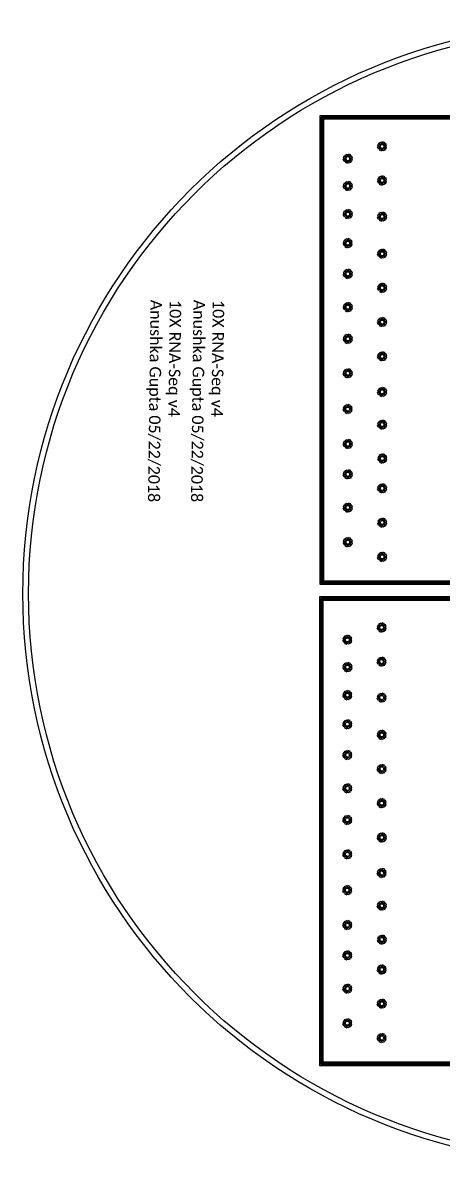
# Model space of a CAD drawing. Extents: x 23983 to 123983, y -30392 to 69608.
# Drawn here: x 23983 to 60775, y -30392 to 69608 of the extents above; entities that cross this region are included whole.
import ezdxf

# ---------------------------------------------------------------- set-up
doc = ezdxf.new("R2010")
doc.units = 13
for name, color, linetype in [('Control', 152, 'Continuous'), ('Flow', 242, 'Continuous'), ('Flow Chambers', 242, 'Continuous')]:
    doc.layers.add(name, color=color, linetype=linetype)
doc.styles.get("Standard").update_dxf_attribs({"font": ''})
doc.styles.get('Standard').set_extended_font_data('Calibri')

msp = doc.modelspace()

# ---------------------------------------------------------------- linework, layer by layer
at = {"layer": 'Control'}
for points in [[(49992, 20418), (97980, 20418), (97980, 61456), (49992, 61456)], [(50292, 20718), (97680, 20718), (97680, 61156), (50292, 61156)], [(55030, 58832), (55310, 58832), (55115, 59027)], [(55380, 58902), (55185, 59097), (55380, 59182)], [(55480, 59182), (55480, 58902), (55685, 59107)], [(55550, 58832), (55830, 58832), (55755, 59037)], [(52380, 57827), (52185, 58022), (52380, 58107)], [(52480, 58107), (52480, 57827), (52685, 58032)], [(55030, 58732), (55310, 58732), (55115, 58537)], [(55185, 58467), (55380, 58382), (55380, 58662)], [(55480, 58382), (55480, 58662), (55685, 58457)], [(55550, 58732), (55755, 58527), (55830, 58732)], [(52030, 57757), (52310, 57757), (52115, 57952)], [(52030, 57657), (52310, 57657), (52115, 57462)], [(52185, 57392), (52380, 57307), (52380, 57587)], [(52480, 57307), (52480, 57587), (52685, 57382)], [(52550, 57757), (52830, 57757), (52755, 57962)], [(52550, 57657), (52755, 57452), (52830, 57657)], [(55026, 55840), (55306, 55840), (55111, 56035)], [(55376, 55910), (55181, 56105), (55376, 56190)], [(55476, 56190), (55476, 55910), (55681, 56115)], [(55546, 55840), (55826, 55840), (55751, 56045)], [(52036, 55360), (52316, 55360), (52121, 55555)], [(52036, 55260), (52316, 55260), (52121, 55065)], [(52386, 55430), (52191, 55625), (52386, 55710)], [(52191, 54995), (52386, 54910), (52386, 55190)], [(52486, 55710), (52486, 55430), (52691, 55635)], [(52486, 54910), (52486, 55190), (52691, 54985)], [(52556, 55360), (52836, 55360), (52761, 55565)], [(52556, 55260), (52761, 55055), (52836, 55260)], [(55026, 55740), (55306, 55740), (55111, 55545)], [(55181, 55475), (55376, 55390), (55376, 55670)], [(55476, 55390), (55476, 55670), (55681, 55465)], [(55546, 55740), (55751, 55535), (55826, 55740)], [(52030, 52900), (52310, 52900), (52115, 53095)], [(52380, 52970), (52185, 53165), (52380, 53250)], [(52480, 53250), (52480, 52970), (52685, 53175)], [(52550, 52900), (52830, 52900), (52755, 53105)], [(55383, 52751), (55188, 52946), (55383, 53031)], [(55483, 53031), (55483, 52751), (55688, 52956)], [(52030, 52800), (52310, 52800), (52115, 52605)], [(52185, 52535), (52380, 52450), (52380, 52730)], [(52480, 52450), (52480, 52730), (52685, 52525)], [(52550, 52800), (52755, 52595), (52830, 52800)], [(55033, 52681), (55313, 52681), (55118, 52876)], [(55033, 52581), (55313, 52581), (55118, 52386)], [(55188, 52316), (55383, 52231), (55383, 52511)], [(55483, 52231), (55483, 52511), (55688, 52306)], [(55553, 52681), (55833, 52681), (55758, 52886)], [(55553, 52581), (55758, 52376), (55833, 52581)], [(52023, 50352), (52303, 50352), (52108, 50547)], [(52023, 50252), (52303, 50252), (52108, 50057)], [(52373, 50422), (52178, 50617), (52373, 50702)], [(52178, 49987), (52373, 49902), (52373, 50182)], [(52473, 50702), (52473, 50422), (52678, 50627)], [(52473, 49902), (52473, 50182), (52678, 49977)], [(52543, 50352), (52823, 50352), (52748, 50557)], [(52543, 50252), (52748, 50047), (52823, 50252)], [(55036, 49429), (55316, 49429), (55121, 49624)], [(55036, 49329), (55316, 49329), (55121, 49134)], [(55386, 49499), (55191, 49694), (55386, 49779)], [(55191, 49064), (55386, 48979), (55386, 49259)], [(55486, 49779), (55486, 49499), (55691, 49704)], [(55486, 48979), (55486, 49259), (55691, 49054)], [(55556, 49429), (55836, 49429), (55761, 49634)], [(55556, 49329), (55761, 49124), (55836, 49329)], [(52383, 47731), (52188, 47926), (52383, 48011)], [(52483, 48011), (52483, 47731), (52688, 47936)], [(52033, 47661), (52313, 47661), (52118, 47856)], [(52033, 47561), (52313, 47561), (52118, 47366)], [(52188, 47296), (52383, 47211), (52383, 47491)], [(52483, 47211), (52483, 47491), (52688, 47286)], [(52553, 47661), (52833, 47661), (52758, 47866)], [(52553, 47561), (52758, 47356), (52833, 47561)], [(55036, 46436), (55316, 46436), (55121, 46631)], [(55036, 46336), (55316, 46336), (55121, 46141)], [(55386, 46506), (55191, 46701), (55386, 46786)], [(55191, 46071), (55386, 45986), (55386, 46266)], [(55486, 46786), (55486, 46506), (55691, 46711)], [(55486, 45986), (55486, 46266), (55691, 46061)], [(55556, 46436), (55836, 46436), (55761, 46641)], [(55556, 46336), (55761, 46131), (55836, 46336)], [(52383, 44813), (52188, 45008), (52383, 45093)], [(52483, 45093), (52483, 44813), (52688, 45018)], [(52033, 44743), (52313, 44743), (52118, 44938)], [(52033, 44643), (52313, 44643), (52118, 44448)], [(52188, 44378), (52383, 44293), (52383, 44573)], [(52483, 44293), (52483, 44573), (52688, 44368)], [(52553, 44743), (52833, 44743), (52758, 44948)], [(52553, 44643), (52758, 44438), (52833, 44643)], [(55033, 43440), (55313, 43440), (55118, 43635)], [(55033, 43340), (55313, 43340), (55118, 43145)], [(55383, 43510), (55188, 43705), (55383, 43790)], [(55188, 43075), (55383, 42990), (55383, 43270)], [(55483, 43790), (55483, 43510), (55688, 43715)], [(55483, 42990), (55483, 43270), (55688, 43065)], [(55553, 43440), (55833, 43440), (55758, 43645)], [(55553, 43340), (55758, 43135), (55833, 43340)], [(52025, 41973), (52305, 41973), (52110, 42168)], [(52375, 42043), (52180, 42238), (52375, 42323)], [(52475, 42323), (52475, 42043), (52680, 42248)], [(52545, 41973), (52825, 41973), (52750, 42178)], [(52025, 41873), (52305, 41873), (52110, 41678)], [(52180, 41608), (52375, 41523), (52375, 41803)], [(52475, 41523), (52475, 41803), (52680, 41598)], [(52545, 41873), (52750, 41668), (52825, 41873)], [(55040, 40432), (55320, 40432), (55125, 40627)], [(55040, 40332), (55320, 40332), (55125, 40137)], [(55390, 40502), (55195, 40697), (55390, 40782)], [(55195, 40067), (55390, 39982), (55390, 40262)], [(55490, 40782), (55490, 40502), (55695, 40707)], [(55490, 39982), (55490, 40262), (55695, 40057)], [(55560, 40432), (55840, 40432), (55765, 40637)], [(55560, 40332), (55765, 40127), (55840, 40332)], [(52026, 38955), (52306, 38955), (52111, 39150)], [(52376, 39025), (52181, 39220), (52376, 39305)], [(52476, 39305), (52476, 39025), (52681, 39230)], [(52546, 38955), (52826, 38955), (52751, 39160)], [(52026, 38855), (52306, 38855), (52111, 38660)], [(52181, 38590), (52376, 38505), (52376, 38785)], [(52476, 38505), (52476, 38785), (52681, 38580)], [(52546, 38855), (52751, 38650), (52826, 38855)], [(55040, 37321), (55320, 37321), (55125, 37516)], [(55040, 37221), (55320, 37221), (55125, 37026)], [(55390, 37391), (55195, 37586), (55390, 37671)], [(55195, 36956), (55390, 36871), (55390, 37151)], [(55490, 37671), (55490, 37391), (55695, 37596)], [(55490, 36871), (55490, 37151), (55695, 36946)], [(55560, 37321), (55840, 37321), (55765, 37526)], [(55560, 37221), (55765, 37016), (55840, 37221)], [(52019, 35817), (52299, 35817), (52104, 36012)], [(52369, 35887), (52174, 36082), (52369, 36167)], [(52469, 36167), (52469, 35887), (52674, 36092)], [(52539, 35817), (52819, 35817), (52744, 36022)], [(52019, 35717), (52299, 35717), (52104, 35522)], [(52174, 35452), (52369, 35367), (52369, 35647)], [(52469, 35367), (52469, 35647), (52674, 35442)], [(52539, 35717), (52744, 35512), (52819, 35717)], [(55041, 34455), (55321, 34455), (55126, 34650)], [(55041, 34355), (55321, 34355), (55126, 34160)], [(55391, 34525), (55196, 34720), (55391, 34805)], [(55196, 34090), (55391, 34005), (55391, 34285)], [(55491, 34805), (55491, 34525), (55696, 34730)], [(55491, 34005), (55491, 34285), (55696, 34080)], [(55561, 34455), (55841, 34455), (55766, 34660)], [(55561, 34355), (55766, 34150), (55841, 34355)], [(52382, 32829), (52187, 33024), (52382, 33109)], [(52482, 33109), (52482, 32829), (52687, 33034)], [(52032, 32759), (52312, 32759), (52117, 32954)], [(52032, 32659), (52312, 32659), (52117, 32464)], [(52187, 32394), (52382, 32309), (52382, 32589)], [(52482, 32309), (52482, 32589), (52687, 32384)], [(52552, 32759), (52832, 32759), (52757, 32964)], [(52552, 32659), (52757, 32454), (52832, 32659)], [(55054, 31487), (55334, 31487), (55139, 31682)], [(55054, 31387), (55334, 31387), (55139, 31192)], [(55404, 31557), (55209, 31752), (55404, 31837)], [(55209, 31122), (55404, 31037), (55404, 31317)], [(55504, 31837), (55504, 31557), (55709, 31762)], [(55504, 31037), (55504, 31317), (55709, 31112)], [(55574, 31487), (55854, 31487), (55779, 31692)], [(55574, 31387), (55779, 31182), (55854, 31387)], [(52026, 30100), (52306, 30100), (52111, 30295)], [(52026, 30000), (52306, 30000), (52111, 29805)], [(52376, 30170), (52181, 30365), (52376, 30450)], [(52476, 30450), (52476, 30170), (52681, 30375)], [(52546, 30100), (52826, 30100), (52751, 30305)], [(52546, 30000), (52751, 29795), (52826, 30000)], [(52181, 29735), (52376, 29650), (52376, 29930)], [(52476, 29650), (52476, 29930), (52681, 29725)], [(55035, 28870), (55315, 28870), (55120, 29065)], [(55385, 28940), (55190, 29135), (55385, 29220)], [(55485, 29220), (55485, 28940), (55690, 29145)], [(55555, 28870), (55835, 28870), (55760, 29075)], [(55035, 28770), (55315, 28770), (55120, 28575)], [(55190, 28505), (55385, 28420), (55385, 28700)], [(55485, 28420), (55485, 28700), (55690, 28495)], [(55555, 28770), (55760, 28565), (55835, 28770)], [(52031, 27185), (52311, 27185), (52116, 27380)], [(52031, 27085), (52311, 27085), (52116, 26890)], [(52381, 27255), (52186, 27450), (52381, 27535)], [(52186, 26820), (52381, 26735), (52381, 27015)], [(52481, 27535), (52481, 27255), (52686, 27460)], [(52481, 26735), (52481, 27015), (52686, 26810)], [(52551, 27185), (52831, 27185), (52756, 27390)], [(52551, 27085), (52756, 26880), (52831, 27085)], [(55043, 25870), (55323, 25870), (55128, 26065)], [(55393, 25940), (55198, 26135), (55393, 26220)], [(55493, 26220), (55493, 25940), (55698, 26145)], [(55563, 25870), (55843, 25870), (55768, 26075)], [(55043, 25770), (55323, 25770), (55128, 25575)], [(55198, 25505), (55393, 25420), (55393, 25700)], [(55493, 25420), (55493, 25700), (55698, 25495)], [(55563, 25770), (55768, 25565), (55843, 25770)], [(52026, 24159), (52306, 24159), (52111, 24354)], [(52026, 24059), (52306, 24059), (52111, 23864)], [(52376, 24229), (52181, 24424), (52376, 24509)], [(52476, 24509), (52476, 24229), (52681, 24434)], [(52546, 24159), (52826, 24159), (52751, 24364)], [(52546, 24059), (52751, 23854), (52826, 24059)], [(52181, 23794), (52376, 23709), (52376, 23989)], [(52476, 23709), (52476, 23989), (52681, 23784)], [(55038, 22866), (55318, 22866), (55123, 23061)], [(55388, 22936), (55193, 23131), (55388, 23216)], [(55488, 23216), (55488, 22936), (55693, 23141)], [(55558, 22866), (55838, 22866), (55763, 23071)], [(55038, 22766), (55318, 22766), (55123, 22571)], [(55193, 22501), (55388, 22416), (55388, 22696)], [(55488, 22416), (55488, 22696), (55693, 22491)], [(55558, 22766), (55763, 22561), (55838, 22766)], [(49953, -21735), (97941, -21735), (97941, 19303), (49953, 19303)], [(50253, -21435), (97641, -21435), (97641, 19003), (50253, 19003)], [(55341, 16749), (55146, 16944), (55341, 17029)], [(55441, 17029), (55441, 16749), (55646, 16954)], [(54991, 16679), (55271, 16679), (55076, 16874)], [(54991, 16579), (55271, 16579), (55076, 16384)], [(55146, 16314), (55341, 16229), (55341, 16509)], [(55441, 16229), (55441, 16509), (55646, 16304)], [(55511, 16679), (55791, 16679), (55716, 16884)], [(55511, 16579), (55716, 16374), (55791, 16579)], [(51990, 15604), (52270, 15604), (52075, 15799)], [(51990, 15504), (52270, 15504), (52075, 15309)], [(52340, 15674), (52145, 15869), (52340, 15954)], [(52145, 15239), (52340, 15154), (52340, 15434)], [(52440, 15954), (52440, 15674), (52645, 15879)], [(52440, 15154), (52440, 15434), (52645, 15229)], [(52510, 15604), (52790, 15604), (52715, 15809)], [(52510, 15504), (52715, 15299), (52790, 15504)], [(55337, 13757), (55142, 13952), (55337, 14037)], [(55437, 14037), (55437, 13757), (55642, 13962)], [(51996, 13207), (52276, 13207), (52081, 13402)], [(51996, 13107), (52276, 13107), (52081, 12912)], [(52346, 13277), (52151, 13472), (52346, 13557)], [(52151, 12842), (52346, 12757), (52346, 13037)], [(52446, 13557), (52446, 13277), (52651, 13482)], [(52446, 12757), (52446, 13037), (52651, 12832)], [(52516, 13207), (52796, 13207), (52721, 13412)], [(52516, 13107), (52721, 12902), (52796, 13107)], [(54987, 13687), (55267, 13687), (55072, 13882)], [(54987, 13587), (55267, 13587), (55072, 13392)], [(55142, 13322), (55337, 13237), (55337, 13517)], [(55437, 13237), (55437, 13517), (55642, 13312)], [(55507, 13687), (55787, 13687), (55712, 13892)], [(55507, 13587), (55712, 13382), (55787, 13587)], [(52341, 10817), (52146, 11012), (52341, 11097)], [(52441, 11097), (52441, 10817), (52646, 11022)], [(51991, 10747), (52271, 10747), (52076, 10942)], [(51991, 10647), (52271, 10647), (52076, 10452)], [(52146, 10382), (52341, 10297), (52341, 10577)], [(52441, 10297), (52441, 10577), (52646, 10372)], [(52511, 10747), (52791, 10747), (52716, 10952)], [(52511, 10647), (52716, 10442), (52791, 10647)], [(54994, 10528), (55274, 10528), (55079, 10723)], [(54994, 10428), (55274, 10428), (55079, 10233)], [(55344, 10598), (55149, 10793), (55344, 10878)], [(55149, 10163), (55344, 10078), (55344, 10358)], [(55444, 10878), (55444, 10598), (55649, 10803)], [(55444, 10078), (55444, 10358), (55649, 10153)], [(55514, 10528), (55794, 10528), (55719, 10733)], [(55514, 10428), (55719, 10223), (55794, 10428)], [(51984, 8199), (52264, 8199), (52069, 8394)], [(51984, 8099), (52264, 8099), (52069, 7904)], [(52334, 8269), (52139, 8464), (52334, 8549)], [(52139, 7834), (52334, 7749), (52334, 8029)], [(52434, 8549), (52434, 8269), (52639, 8474)], [(52434, 7749), (52434, 8029), (52639, 7824)], [(52504, 8199), (52784, 8199), (52709, 8404)], [(52504, 8099), (52709, 7894), (52784, 8099)], [(54997, 7276), (55277, 7276), (55082, 7471)], [(54997, 7176), (55277, 7176), (55082, 6981)], [(55347, 7346), (55152, 7541), (55347, 7626)], [(55152, 6911), (55347, 6826), (55347, 7106)], [(55447, 7626), (55447, 7346), (55652, 7551)], [(55447, 6826), (55447, 7106), (55652, 6901)], [(55517, 7276), (55797, 7276), (55722, 7481)], [(55517, 7176), (55722, 6971), (55797, 7176)], [(51994, 5508), (52274, 5508), (52079, 5703)], [(51994, 5408), (52274, 5408), (52079, 5213)], [(52344, 5578), (52149, 5773), (52344, 5858)], [(52149, 5143), (52344, 5058), (52344, 5338)], [(52444, 5858), (52444, 5578), (52649, 5783)], [(52444, 5058), (52444, 5338), (52649, 5133)], [(52514, 5508), (52794, 5508), (52719, 5713)], [(52514, 5408), (52719, 5203), (52794, 5408)], [(54997, 4283), (55277, 4283), (55082, 4478)], [(54997, 4183), (55277, 4183), (55082, 3988)], [(55347, 4353), (55152, 4548), (55347, 4633)], [(55152, 3918), (55347, 3833), (55347, 4113)], [(55447, 4633), (55447, 4353), (55652, 4558)], [(55447, 3833), (55447, 4113), (55652, 3908)], [(55517, 4283), (55797, 4283), (55722, 4488)], [(55517, 4183), (55722, 3978), (55797, 4183)], [(51994, 2590), (52274, 2590), (52079, 2785)], [(51994, 2490), (52274, 2490), (52079, 2295)], [(52344, 2660), (52149, 2855), (52344, 2940)], [(52149, 2225), (52344, 2140), (52344, 2420)], [(52444, 2940), (52444, 2660), (52649, 2865)], [(52444, 2140), (52444, 2420), (52649, 2215)], [(52514, 2590), (52794, 2590), (52719, 2795)], [(52514, 2490), (52719, 2285), (52794, 2490)], [(54994, 1287), (55274, 1287), (55079, 1482)], [(54994, 1187), (55274, 1187), (55079, 992)], [(55344, 1357), (55149, 1552), (55344, 1637)], [(55149, 922), (55344, 837), (55344, 1117)], [(55444, 1637), (55444, 1357), (55649, 1562)], [(55444, 837), (55444, 1117), (55649, 912)], [(55514, 1287), (55794, 1287), (55719, 1492)], [(55514, 1187), (55719, 982), (55794, 1187)], [(51986, -180), (52266, -180), (52071, 15)], [(52336, -110), (52141, 85), (52336, 170)], [(52436, 170), (52436, -110), (52641, 95)], [(52506, -180), (52786, -180), (52711, 25)], [(51986, -280), (52266, -280), (52071, -475)], [(52141, -545), (52336, -630), (52336, -350)], [(52436, -630), (52436, -350), (52641, -555)], [(52506, -280), (52711, -485), (52786, -280)], [(55001, -1721), (55281, -1721), (55086, -1526)], [(55001, -1821), (55281, -1821), (55086, -2016)], [(55351, -1651), (55156, -1456), (55351, -1371)], [(55156, -2086), (55351, -2171), (55351, -1891)], [(55451, -1371), (55451, -1651), (55656, -1446)], [(55451, -2171), (55451, -1891), (55656, -2096)], [(55521, -1721), (55801, -1721), (55726, -1516)], [(55521, -1821), (55726, -2026), (55801, -1821)], [(52337, -3128), (52142, -2933), (52337, -2848)], [(52437, -2848), (52437, -3128), (52642, -2923)], [(52507, -3198), (52787, -3198), (52712, -2993)], [(51987, -3198), (52267, -3198), (52072, -3003)], [(51987, -3298), (52267, -3298), (52072, -3493)], [(52142, -3563), (52337, -3648), (52337, -3368)], [(52437, -3648), (52437, -3368), (52642, -3573)], [(52507, -3298), (52712, -3503), (52787, -3298)], [(55000, -4832), (55280, -4832), (55085, -4637)], [(55000, -4932), (55280, -4932), (55085, -5127)], [(55350, -4762), (55155, -4567), (55350, -4482)], [(55450, -4482), (55450, -4762), (55655, -4557)], [(55520, -4832), (55800, -4832), (55725, -4627)], [(55520, -4932), (55725, -5137), (55800, -4932)], [(52330, -6266), (52135, -6071), (52330, -5986)], [(52430, -5986), (52430, -6266), (52635, -6061)], [(55155, -5197), (55350, -5282), (55350, -5002)], [(55450, -5282), (55450, -5002), (55655, -5207)], [(51980, -6336), (52260, -6336), (52065, -6141)], [(51980, -6436), (52260, -6436), (52065, -6631)], [(52135, -6701), (52330, -6786), (52330, -6506)], [(52430, -6786), (52430, -6506), (52635, -6711)], [(52500, -6336), (52780, -6336), (52705, -6131)], [(52500, -6436), (52705, -6641), (52780, -6436)], [(55002, -7698), (55282, -7698), (55087, -7503)], [(55002, -7798), (55282, -7798), (55087, -7993)], [(55352, -7628), (55157, -7433), (55352, -7348)], [(55157, -8063), (55352, -8148), (55352, -7868)], [(55452, -7348), (55452, -7628), (55657, -7423)], [(55452, -8148), (55452, -7868), (55657, -8073)], [(55522, -7698), (55802, -7698), (55727, -7493)], [(55522, -7798), (55727, -8003), (55802, -7798)], [(51993, -9394), (52273, -9394), (52078, -9199)], [(51993, -9494), (52273, -9494), (52078, -9689)], [(52343, -9324), (52148, -9129), (52343, -9044)], [(52148, -9759), (52343, -9844), (52343, -9564)], [(52443, -9044), (52443, -9324), (52648, -9119)], [(52443, -9844), (52443, -9564), (52648, -9769)], [(52513, -9394), (52793, -9394), (52718, -9189)], [(52513, -9494), (52718, -9699), (52793, -9494)], [(55015, -10666), (55295, -10666), (55100, -10471)], [(55015, -10766), (55295, -10766), (55100, -10961)], [(55365, -10596), (55170, -10401), (55365, -10316)], [(55170, -11031), (55365, -11116), (55365, -10836)], [(55465, -10316), (55465, -10596), (55670, -10391)], [(55465, -11116), (55465, -10836), (55670, -11041)], [(55535, -10666), (55815, -10666), (55740, -10461)], [(55535, -10766), (55740, -10971), (55815, -10766)], [(51987, -12052), (52267, -12052), (52072, -11857)], [(52337, -11982), (52142, -11787), (52337, -11702)], [(52437, -11702), (52437, -11982), (52642, -11777)], [(52507, -12052), (52787, -12052), (52712, -11847)], [(51987, -12152), (52267, -12152), (52072, -12347)], [(52142, -12417), (52337, -12502), (52337, -12222)], [(52437, -12502), (52437, -12222), (52642, -12427)], [(52507, -12152), (52712, -12357), (52787, -12152)], [(55346, -13213), (55151, -13018), (55346, -12933)], [(55446, -12933), (55446, -13213), (55651, -13008)], [(54996, -13283), (55276, -13283), (55081, -13088)], [(54996, -13383), (55276, -13383), (55081, -13578)], [(55151, -13648), (55346, -13733), (55346, -13453)], [(55446, -13733), (55446, -13453), (55651, -13658)], [(55516, -13283), (55796, -13283), (55721, -13078)], [(55516, -13383), (55721, -13588), (55796, -13383)], [(51992, -14968), (52272, -14968), (52077, -14773)], [(52342, -14898), (52147, -14703), (52342, -14618)], [(52442, -14618), (52442, -14898), (52647, -14693)], [(52512, -14968), (52792, -14968), (52717, -14763)], [(51992, -15068), (52272, -15068), (52077, -15263)], [(52147, -15333), (52342, -15418), (52342, -15138)], [(52442, -15418), (52442, -15138), (52647, -15343)], [(52512, -15068), (52717, -15273), (52792, -15068)], [(55354, -16213), (55159, -16018), (55354, -15933)], [(55454, -15933), (55454, -16213), (55659, -16008)], [(55004, -16283), (55284, -16283), (55089, -16088)], [(55004, -16383), (55284, -16383), (55089, -16578)], [(55159, -16648), (55354, -16733), (55354, -16453)], [(55454, -16733), (55454, -16453), (55659, -16658)], [(55524, -16283), (55804, -16283), (55729, -16078)], [(55524, -16383), (55729, -16588), (55804, -16383)], [(51987, -17994), (52267, -17994), (52072, -17799)], [(52337, -17924), (52142, -17729), (52337, -17644)], [(52437, -17644), (52437, -17924), (52642, -17719)], [(52507, -17994), (52787, -17994), (52712, -17789)], [(51987, -18094), (52267, -18094), (52072, -18289)], [(52142, -18359), (52337, -18444), (52337, -18164)], [(52437, -18444), (52437, -18164), (52642, -18369)], [(52507, -18094), (52712, -18299), (52787, -18094)], [(55348, -19217), (55153, -19022), (55348, -18937)], [(55448, -18937), (55448, -19217), (55653, -19012)], [(54998, -19287), (55278, -19287), (55083, -19092)], [(54998, -19387), (55278, -19387), (55083, -19582)], [(55153, -19652), (55348, -19737), (55348, -19457)], [(55448, -19737), (55448, -19457), (55653, -19662)], [(55518, -19287), (55798, -19287), (55723, -19082)], [(55518, -19387), (55723, -19592), (55798, -19387)]]:
    msp.add_lwpolyline(points, close=True, dxfattribs=at)
msp.add_circle((73983, 19608), 50000, dxfattribs=at)
at = {"layer": 'Flow'}
for points in [[(50092, 20518), (97880, 20518), (97880, 61356), (50092, 61356)], [(50192, 20618), (97780, 20618), (97780, 61256), (50192, 61256)], [(50053, -21635), (97841, -21635), (97841, 19203), (50053, 19203)], [(50153, -21535), (97741, -21535), (97741, 19103), (50153, 19103)]]:
    msp.add_lwpolyline(points, close=True, dxfattribs=at)
for radius in [50000, 49500]:
    msp.add_circle((73983, 19608), radius, dxfattribs=at)
at = {"layer": 'Flow Chambers'}
msp.add_circle((73983, 19608), 50000, dxfattribs=at)

# ---------------------------------------------------------------- texts
at = {"layer": 'Flow', "insert": (37856, 45315), "char_height": 1011.28, "width": 24096.69, "attachment_point": 1, "rotation": 269.27468}
msp.add_mtext('10X RNA-Seq v4\\PAnushka Gupta 05/22/2018', dxfattribs=at)
at = {"layer": 'Flow Chambers', "insert": (41622, 45315), "char_height": 1011.28, "width": 24096.69, "attachment_point": 1, "rotation": 269.27468}
msp.add_mtext('10X RNA-Seq v4\\PAnushka Gupta 05/22/2018', dxfattribs=at)

doc.saveas('drawing.dxf')
